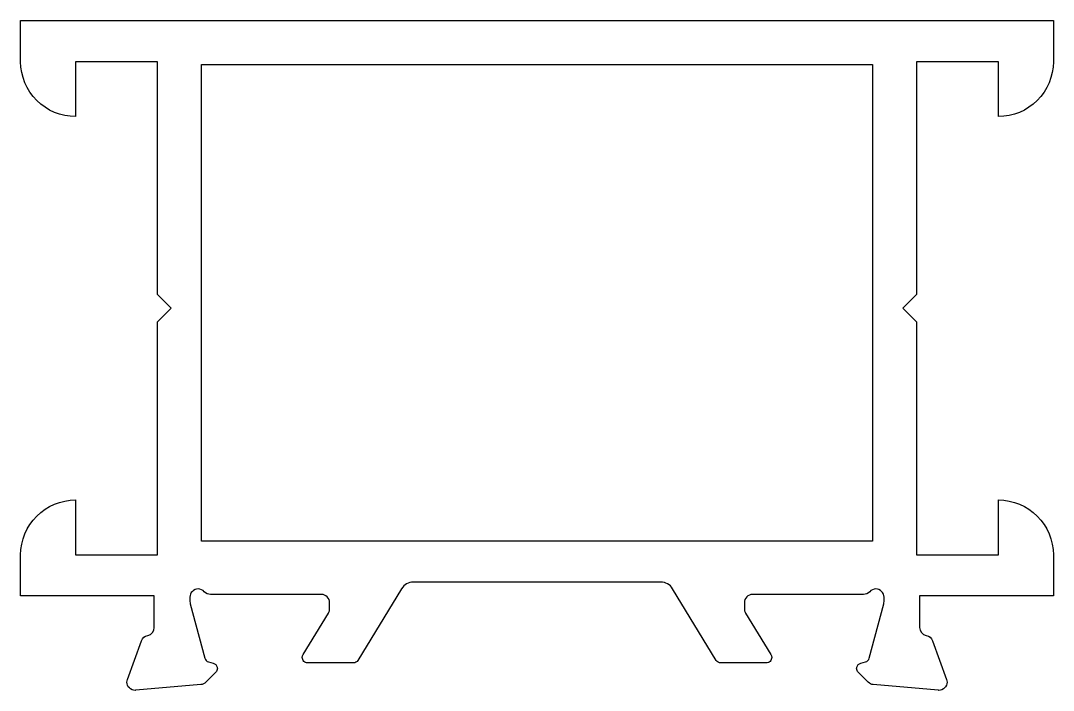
# Model space of a CAD drawing. Extents: x 707.2 to 744.9, y 485 to 509.5.
import ezdxf

# ---------------------------------------------------------------- set-up
doc = ezdxf.new("R2010")
doc.units = 0
doc.layers.get('0').update_dxf_attribs({"linetype": 'CONTINUOUS'})

msp = doc.modelspace()

# ---------------------------------------------------------------- linework, layer by layer
msp.add_lwpolyline([(718.171, 488.545), (714.118, 488.545, -0.213422), (713.895, 488.645, 0.213422), (713.671, 488.745, 0.414214), (713.371, 488.445), (713.371, 488.284, 0.065543), (713.382, 488.207), (713.913, 486.225, 0.267949), (714.054, 486.083), (714.223, 486.038, -0.267949), (714.364, 485.896, -0.065543), (714.371, 485.845, -0.198912), (714.313, 485.703), (713.949, 485.34, -0.176327), (713.763, 485.253), (711.397, 485.046, -0.02182), (711.371, 485.045, -0.414214), (711.071, 485.345, -0.091642), (711.089, 485.445), (711.603, 486.858, -0.263725), (711.828, 487.05, 0.359508), (712.071, 487.345), (712.071, 488.495), (707.191, 488.495), (707.191, 489.995, -0.414214), (709.191, 491.995), (709.191, 489.995), (712.191, 489.995), (712.191, 498.495), (712.691, 498.995), (712.191, 499.495), (712.191, 507.995), (709.191, 507.995), (709.191, 505.995, -0.414214), (707.191, 507.995), (707.191, 509.495), (744.891, 509.495), (744.891, 507.995, -0.414214), (742.891, 505.995), (742.891, 507.995), (739.891, 507.995), (739.891, 499.495), (739.391, 498.995), (739.891, 498.495), (739.891, 489.995), (742.891, 489.995), (742.891, 491.995, -0.414214), (744.891, 489.995), (744.891, 488.495), (740.01, 488.495), (740.01, 487.345, 0.359508), (740.254, 487.05, -0.263725), (740.479, 486.858), (740.993, 485.445, -0.091642), (741.01, 485.345, -0.414214), (740.71, 485.045, -0.02182), (740.684, 485.046), (738.319, 485.253, -0.176327), (738.133, 485.34), (737.769, 485.703, -0.198912), (737.71, 485.845, -0.065543), (737.717, 485.896, -0.267949), (737.859, 486.038), (738.028, 486.083, 0.267949), (738.169, 486.225), (738.7, 488.207, 0.065543), (738.71, 488.284), (738.71, 488.445, 0.414214), (738.41, 488.745, 0.213422), (738.187, 488.645, -0.213422), (737.963, 488.545), (733.91, 488.545, 0.414214), (733.61, 488.245), (733.61, 488.024, 0.137852), (733.654, 487.867), (734.581, 486.349, -0.137852), (734.61, 486.245, -0.414214), (734.41, 486.045), (732.755, 486.045, -0.261413), (732.585, 486.14), (730.989, 488.755, 0.261413), (730.562, 488.995), (721.527, 488.995, 0.261413), (721.1, 488.755), (719.504, 486.14, -0.261413), (719.334, 486.045), (717.671, 486.045, -0.414214), (717.471, 486.245, -0.137852), (717.501, 486.349), (718.427, 487.867, 0.137852), (718.471, 488.024), (718.471, 488.245, 0.415222), (718.171, 488.545)], format="xyb")
msp.add_lwpolyline([(738.291, 490.495), (713.791, 490.495), (713.791, 507.895), (738.291, 507.895)], close=True)

doc.saveas('drawing.dxf')
